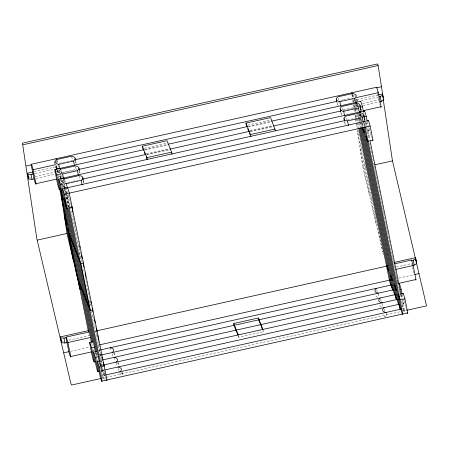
<?xml version="1.0" encoding="UTF-8"?>
<svg xmlns="http://www.w3.org/2000/svg" width="449" height="449" viewBox="0 0 449 449"><rect width="100%" height="100%" fill="white"/><g stroke="black" fill="none" stroke-linecap="round" stroke-linejoin="round"><path stroke-width="0.34" stroke-dasharray="2.25 1.68" d="M59.257 163.29L72.923 160.242M340.78 100.492L342.828 100.037M343.513 99.88L351.713 98.05M34.09 171.714L55.609 166.916M356.192 99.863L352.83 100.615L353.026 101.94M356.865 99.717L377.71 95.065M144.163 148.249L167.488 143.046M247.719 125.148L270.377 120.096M35.117 173.538L53.599 169.419M361.108 100.823L378.221 97.006M144.539 149.517L167.774 144.337M248.404 126.349L270.955 121.32M145.117 149.96L167.668 144.932M248.297 126.944L271.533 121.763M28.349 178.09L31.043 177.49M35.073 176.592L54.576 172.242M55.249 172.09L57.938 171.49L58.437 172.747M357.847 104.589L353.812 105.493L354.564 107.378M362.551 103.539L378.692 99.942M36.032 178.433L54.688 174.268M61.423 172.77L77.138 169.262M146.155 153.867L168.701 148.838M250.014 130.698L272.565 125.669M342.946 109.971L358.667 106.464M363.224 105.448L379.888 101.732M63.096 172.938L76.762 169.89M146.458 154.344L169.009 149.315M250.323 131.175L272.874 126.147M343.255 110.448L347.352 109.534M348.037 109.382L356.237 107.552M147.042 154.787L168.903 149.91M250.216 131.77L273.452 126.59M61.294 183.304L62.529 183.029M362.719 116.067L358.403 117.026A12.651 0.73 77.4 0 0 358.684 118.081M67.619 182.434L72.401 181.368M73.086 181.216L78.553 179.998M347.094 120.096L360.76 117.049M65.139 192.952L66.368 192.677L65.621 188.967M66.441 197.914L68.287 197.498A12.651 0.73 77.4 0 1 66.918 194.692M367.243 130.816L369.095 130.401L368.556 127.735M66.334 198.509L68.186 198.099M367.142 131.411L368.988 130.996M66.508 203.15L70.207 202.325M367.933 135.912L371.014 135.228L370.206 131.226M67.788 206.366L70.875 205.681M375.555 216.3L382.75 252.018L362.876 167.483L365.57 166.882M94.784 331.267L96.148 330.964M61.996 341.622L63.343 341.319M68.725 340.118L89.57 335.47M396.198 267.071L411.666 263.619M70.639 351.292L89.508 347.088M97.607 345.281L98.971 344.972M398.706 278.116L414.259 274.642M98.786 350.271L100.206 349.951M98.735 350.854L100.105 350.546M99.729 354.94L101.07 354.637M99.975 355.827L101.339 355.524M101.076 360.811L102.305 360.536M100.969 361.406L102.204 361.131M99.785 365.172L102.866 364.481M102.894 364.74L100.206 365.34L99.397 361.333M99.953 365.767L102.529 365.194M238.239 335.981L238.745 337.25L263.4 331.749L263.165 330.582M100.481 369.723A12.651 4.266 -11.4 0 0 102.125 370.161L104.146 369.712M101.255 370.728L103.107 370.318A12.651 0.73 77.4 0 0 104.92 375.734M402.057 303.631L403.909 303.221L403.37 300.549M101.148 371.323L103.001 370.913M401.956 304.226L403.803 303.816M100.093 376.24L105.027 375.139A12.651 4.266 -11.4 0 0 104.656 379.237M402.747 308.732L405.829 308.042L405.559 306.706M102.288 378.187L400.553 311.657M403.292 311.045L406.025 310.433M353.582 102.501L352.83 100.615L353.195 102.445M262.895 330.481L263.4 331.749M79.069 252.265L81.886 259.337M89.244 300.897L91.04 305.404M383.07 253.359L383.384 254.701M377.065 91.203L377.469 93.207M377.603 93.869L379.22 101.878A12.651 0.73 77.4 0 0 379.5 102.933M411.885 264.018L412.289 266.021M412.423 266.689L414.034 274.693M369.533 127.886L370.071 130.558M404.353 300.701L405.425 306.044M367.344 121.73L368.421 127.067M402.164 294.544L403.236 299.881M366.502 122.24L367.175 125.58M401.316 295.055L401.99 298.394M366.782 124.626L369.83 139.734M401.103 294.965L402.074 299.775M402.209 300.46L404.426 311.449M363.505 112.076L363.774 113.412M397.247 279.559L397.651 281.557M397.786 282.225L398.184 284.228M365.419 122.543L366.39 127.353M366.524 128.044L368.876 139.718M369.572 143.152L371.783 154.142M371.924 154.826L373.445 162.386M373.585 163.071L374 165.131M374.135 165.821L374.55 167.881M374.691 168.566L375.106 170.626M375.241 171.316L375.656 173.376M375.796 174.06L376.211 176.12M376.352 176.811L376.767 178.87M376.902 179.555L377.317 181.615M377.457 182.305L381.886 204.284M382.026 204.969L382.441 207.028M382.576 207.719L382.991 209.778M383.132 210.463L383.547 212.529M383.682 213.213L385.208 220.768M385.343 221.452L385.758 223.518M385.899 224.203L386.314 226.262M386.454 226.953L386.87 229.012M387.004 229.697L387.42 231.757M387.56 232.447L391.988 254.426M392.123 255.111L392.538 257.17M392.679 257.861L393.094 259.92M393.234 260.605L393.65 262.665M393.784 263.355L394.2 265.415M394.34 266.1L394.755 268.16M394.896 268.85L395.305 270.91M395.446 271.594L395.861 273.66M396.001 274.345L396.967 279.155M397.107 279.839L397.522 281.899M397.662 282.584L400.845 298.383M401.395 301.133L403.443 311.297A12.651 4.266 -11.4 0 0 403.101 310.439M363.359 117.032L362.944 114.972A12.651 4.266 -11.4 0 1 362.904 115.449M361.855 114.27L362.27 116.33M360.906 114.254L361.456 117.004M362.702 123.183L363.393 126.618M360.665 114.153L361.204 116.824M361.742 119.49L363.14 126.422M358.016 104.623L358.431 106.682M359.952 114.237L360.783 118.356M360.923 119.047L361.613 122.482M361.754 123.166L362.444 126.601M359.688 114.001L362.326 127.089M355.816 98.421L356.371 101.171M357.062 104.606L357.617 107.35M359.004 114.22L359.829 118.34M359.969 119.03L360.659 122.465M360.8 123.149L361.49 126.584M356.826 104.505L357.365 107.171M357.769 109.174L358.055 110.589M358.706 113.844L360.322 121.853M360.407 122.263L361.372 127.073M355.849 104.348L356.411 107.137M356.545 107.822L357.376 111.947M357.864 114.36L359.312 121.561M359.453 122.246L360.558 127.74M352.852 94.189L353.526 97.523M353.93 99.526L354.21 100.941M354.867 104.196L356.427 111.93M356.977 114.675L358.639 122.919M358.779 123.604L359.61 127.724M352.01 94.7L352.847 98.859M352.987 99.549L353.537 102.293M354.025 104.707L355.529 112.188M356.085 114.938L358.656 127.712M355.215 115.331L355.771 118.076M355.905 118.766L356.601 122.201M356.736 122.886L357.707 127.696M358.257 130.44L359.784 137.995M359.918 138.685L364.762 162.723M364.902 163.408L365.318 165.473M365.458 166.158L365.873 168.218M366.008 168.903L371.542 196.381M371.682 197.066L372.098 199.126M372.238 199.816L374.314 210.115M374.449 210.806L374.864 212.865M375.005 213.55L375.42 215.61M376.127 223.838L357.309 130.423L362.876 167.483M360.092 148.95L369.505 195.657M386.241 313.11L386.909 316.444M345.87 117.453L346.274 119.456M384.451 308.951L384.855 310.955M382.396 303.462L383.07 306.796M342.031 107.805L342.435 109.809M380.612 299.303L381.016 301.307M344.669 121.971L344.939 123.307M378.558 293.809L379.231 297.148M338.192 98.157L338.597 100.155M376.773 289.656L377.177 291.654M340.83 112.323L341.1 113.659M336.991 102.675L337.261 104.005M238.509 336.082L238.745 337.25M83.514 181.16L83.783 182.496M121.96 371.996L122.364 373.995M79.675 171.512L79.944 172.848M118.121 362.343L118.525 364.347M119.95 372.507L120.624 375.847M79.451 176.188L80.124 179.521M118.166 368.354L118.704 371.02M75.836 161.864L76.106 163.2M114.282 352.695L114.686 354.699M116.111 362.859L116.785 366.199M75.612 166.534L76.285 169.874M114.057 357.37L114.865 361.372M112.407 353.879L112.946 356.545M71.773 156.886L72.446 160.226M110.218 347.717L111.026 351.724M68.63 194.496L70.706 204.8M72.227 212.355L72.923 215.789M73.058 216.474L73.473 218.534M73.614 219.224L74.029 221.284M74.164 221.969L74.579 224.029M74.719 224.719L80.809 254.942M81.639 259.062L81.914 260.437M83.716 269.366L84.131 271.426M85.237 276.921L91.461 307.829M92.707 314.008L93.123 316.074M93.263 316.758L93.678 318.818M94.924 325.003L95.474 327.748M96.445 332.557L97.136 335.992M98.107 340.797L101.014 355.221M101.148 355.911L101.564 357.971M101.704 358.656L102.119 360.715M103.915 369.645L104.353 371.806M104.471 372.395L104.892 374.477M105.296 376.475L105.829 379.147M64.796 180.15L65.195 182.154M66.272 187.491L81.241 261.789M91.203 311.247L104.045 374.988A12.651 4.266 -11.4 0 0 104.325 379.371M64.622 184L65.026 186.004M66.452 193.087L69.219 206.826M100.632 362.747L101.182 365.492A12.651 4.266 -11.4 0 0 100.593 366.014M101.586 367.495L102.125 370.161M65.779 190.831L66.194 192.89M66.334 193.575L69.101 207.315M100.374 362.545L103.416 377.66M60.952 170.502L61.491 173.174M62.029 175.84L62.316 177.276M64.673 188.95L68.27 206.809M64.549 189.439L65.245 192.874M65.38 193.558L68.147 207.298M99.425 362.528L100.116 365.963M100.25 366.653L101.496 372.833A12.651 4.266 -11.4 0 1 103.107 370.318A12.651 0.73 77.4 0 1 101.738 367.512M101.631 373.501L102.439 377.502M60.783 174.352L61.317 177.024M61.782 179.319L62.332 182.064M61.94 181.183L62.355 183.243M62.495 183.927L63.326 188.047M96.395 352.212L97.085 355.647M56.978 160.186L57.517 162.858M58.056 165.524L58.342 166.938M60.828 179.303L61.94 184.797M62.074 185.482L62.63 188.232M95.693 352.353L96.367 355.687M60.71 179.791L61.401 183.226M61.541 183.91L62.372 188.03M95.446 352.196L96.277 356.315M96.412 357L97.242 361.125M57.708 168.504L58.421 172.046M58.101 171.529L58.376 172.904M57.691 170.272L57.938 171.49M56.871 170.143L58.533 178.382M91.742 343.232L92.298 345.977M92.848 348.727L93.403 351.472M54.262 161.881L55.508 168.061M88.992 334.286L89.267 335.661M90.097 339.781L90.378 341.156M351.937 94.683L352.628 99.296M353.526 105.262L354.525 111.896M355.041 115.326L356.276 123.559M356.383 124.25L357.101 129.054M56.176 161.427L56.484 163.481M57.517 170.345L57.927 173.089M58.342 175.834L58.651 177.894M380.022 104.757A12.651 0.73 77.4 0 1 379.77 103.893M352.622 94.565A12.651 0.73 77.4 0 1 353.374 97.136M355.81 111.627A12.651 0.73 77.4 0 1 355.114 109.393M56.748 160.568A12.651 0.73 77.4 0 1 57.236 162.173M386.168 316.921A12.651 4.266 -11.4 0 1 383.564 314.334M402.405 306.179A12.651 4.266 -11.4 0 1 402.461 307.099M401.782 305.387A12.651 4.266 -11.4 0 1 402.164 305.763M381.56 307.026A12.651 4.266 -11.4 0 1 379.905 304.192M377.721 297.378A12.651 4.266 -11.4 0 1 376.066 294.538M113.445 353.122A12.651 4.266 -11.4 0 1 114.136 356.175M97.411 360.317A12.651 4.266 -11.4 0 1 96.642 360.076M101.182 365.492A12.651 4.266 -11.4 0 1 100.307 365.301M103.107 370.318A12.651 4.266 -11.4 0 1 100.301 369.246M117.284 362.77A12.651 4.266 -11.4 0 1 117.975 365.823M105.027 375.139A12.651 4.266 -11.4 0 1 101.597 373.282M121.64 372.76A12.651 4.266 -11.4 0 1 121.814 375.471M99.729 354.289A12.651 0.73 77.4 0 1 100.284 356.304M64.662 180.61A12.651 0.73 77.4 0 1 65.184 182.434M60.823 170.962A12.651 0.73 77.4 0 1 61.345 172.786M74.865 161.623A12.651 4.266 -11.4 0 1 76.061 163.672M60.57 174.88A12.651 4.266 -11.4 0 1 61.036 174.364M78.704 171.271A12.651 4.266 -11.4 0 1 79.905 173.32M64.409 184.528A12.651 4.266 -11.4 0 1 64.875 184.011M83.059 181.261A12.651 4.266 -11.4 0 1 83.744 182.968M345.663 124.547A12.651 4.266 -11.4 0 1 345.954 121.314M362.983 117.93A12.651 4.266 -11.4 0 1 363.628 118.222M341.824 114.893A12.651 4.266 -11.4 0 1 342.11 111.661M338.495 105.582A12.651 4.266 -11.4 0 1 338.271 102.013M355.945 98.926A12.651 4.266 -11.4 0 1 356.461 99.263M371.564 137.242A12.651 0.73 77.4 0 1 371.295 136.283M369.095 130.401A12.651 0.73 77.4 0 1 367.725 127.595M360.3 113.866A12.651 0.73 77.4 0 1 361.058 116.437M359.834 121.774A12.651 0.73 77.4 0 1 359.206 119.905M356.697 104.965A12.651 0.73 77.4 0 1 357.213 106.783M406.379 310.063A12.651 0.73 77.4 0 1 406.109 309.097M403.909 303.221A12.651 0.73 77.4 0 1 402.54 300.409M400.07 293.567A12.651 0.73 77.4 0 1 399.582 293.494M395.659 274.446A12.651 0.73 77.4 0 1 395.816 274.81M396.445 276.679A12.651 0.73 77.4 0 1 396.961 278.503M93.779 350.579A12.651 4.266 -11.4 0 1 93.139 350.287M54.363 162.33A12.651 4.266 -11.4 0 1 54.486 160.916M355.165 95.227A12.651 4.266 -11.4 0 1 355.036 96.642M96.855 355.765A12.651 0.73 77.4 0 1 95.974 353.037M353.694 97.652A12.651 0.73 77.4 0 1 353.863 97.68M97.624 360.227A12.651 4.266 -11.4 0 1 96.462 359.598M58.443 172.394A12.651 4.266 -11.4 0 1 58.325 170.564M359.105 105.324A12.651 4.266 -11.4 0 1 358.88 106.29M100.98 366.002A12.651 0.73 77.4 0 1 99.818 362.685M62.282 182.041A12.651 4.266 -11.4 0 1 62.164 180.212M364.902 122.751A12.651 4.266 -11.4 0 1 366.558 125.591M403.185 309.877A12.651 4.266 -11.4 0 1 404.195 312.42M67.019 192.408A12.651 4.266 -11.4 0 1 66.334 189.355"/><path stroke-width="0.67" d="M378.905 96.855L380.275 96.546L382.789 94.958L378.137 65.554L377.497 63.943L22.45 143.141L36.779 238.475L70.863 383.446L71.503 385.057L100.918 378.496M379.888 101.732L381.257 101.423L383.772 99.835L382.789 94.958M415.622 279.806A12.651 0.73 77.4 0 0 415.954 279.519L413.131 265.505A12.651 0.73 77.4 0 0 411.211 260.684L413.248 260.229L415.768 258.641L415.392 257.692L394.548 262.345M412.861 265.41L414.231 265.106L416.751 263.512L415.768 258.641M23.09 144.752L378.137 65.554M31.312 164.272L376.498 87.269M26.278 165.967L31.66 164.766M376.621 87.819L381.324 86.769M74.972 159.782L336.683 101.407M56.608 179.095L35.954 183.703A12.651 0.73 77.4 0 1 34.034 178.876L31.211 164.867A12.651 0.73 77.4 0 1 33.131 169.688L55.788 164.637M356.326 97.596L378.316 92.69L381.139 106.705A12.651 0.73 77.4 0 1 380.808 106.991M73.557 161.045A12.651 4.266 -11.4 0 0 71.638 156.218L56.843 159.518A12.651 4.266 -11.4 0 0 58.763 164.345L73.557 161.045L74.5 165.715M354.637 98.348A12.651 4.266 -11.4 0 0 352.718 93.521L337.923 96.821A12.651 4.266 -11.4 0 0 339.842 101.642L354.637 98.348L355.445 102.35M142.833 148.546L142.361 146.211L167.017 140.711L171.563 152.127L172.034 154.467M246.894 126.713L245.917 123.11L270.573 117.61L275.473 130.782M34.051 178.876L31.997 179.331L28.725 179.033L27.367 173.213L32.749 172.012M378.384 94.913L382.413 94.015L383.031 97.063M27.367 173.213L27.743 174.156L31.015 174.459L33.754 173.847M54.879 169.52L143.86 149.674M168.454 144.185L247.034 126.657M271.634 121.168L360.614 101.322M78.811 169.436L145.779 154.495M169.694 149.163L248.959 131.478M273.553 125.995L341.206 110.903M60.75 188.675L59.515 188.95A12.651 0.73 77.4 0 1 57.595 184.129L54.772 170.115A12.651 0.73 77.4 0 1 56.692 174.942L59.779 174.251M360.581 107.154L362.427 106.739L363.37 111.414M77.396 170.693A12.651 4.266 -11.4 0 0 75.477 165.866L60.682 169.166A12.651 4.266 -11.4 0 0 62.607 173.993L77.396 170.693L78.339 175.363M358.476 107.996A12.651 4.266 -11.4 0 0 356.557 103.169L341.762 106.469A12.651 4.266 -11.4 0 0 343.681 111.296L358.476 107.996L359.419 112.665M142.361 146.211L146.907 157.627L171.563 152.127M245.917 123.11L250.463 134.532L275.119 129.031M363.146 110.718L381.139 106.705M58.718 179.168L364.453 110.97M82.655 179.084L344.361 120.708M64.589 198.323L63.36 198.598A12.651 0.73 77.4 0 1 61.44 193.777L58.617 179.763A12.651 0.73 77.4 0 1 60.536 184.59L63.618 183.899M363.802 116.942L366.272 116.392L367.209 121.062M81.241 180.341A12.651 4.266 -11.4 0 0 79.316 175.52L64.527 178.82A12.651 4.266 -11.4 0 0 66.446 183.641L81.241 180.341L82.178 185.016M362.321 117.644A12.651 4.266 -11.4 0 0 360.395 112.817L345.607 116.117A12.651 4.266 -11.4 0 0 347.526 120.944L362.321 117.644L363.123 121.645M62.557 188.816L368.292 120.618M71.7 206.08L72.126 207.152L67.198 208.252A12.651 0.73 77.4 0 1 65.279 203.425L62.456 189.416A12.651 0.73 77.4 0 1 64.375 194.237L370.111 126.04L372.934 140.049A12.651 0.73 77.4 0 1 372.603 140.341M372.934 140.049L368 141.149A12.651 0.73 77.4 0 1 366.081 136.328M37.419 240.08L67.008 233.48L61.434 196.421L62.125 199.856M374.982 164.783L392.465 160.882L383.244 99.532M92.32 308.62L92.831 309.905L90.367 310.455L77.565 278.29L68.153 231.583L80.955 263.748L83.419 263.198L82.908 261.913M67.024 342.553L64.97 343.014L61.704 342.71L60.346 336.896L88.588 330.593M66.132 337.087L88.784 332.03M386.656 265.589L387.992 265.292M394.654 263.804L411.318 260.089M60.346 336.896L60.716 337.839L63.988 338.136L66.042 337.676A12.651 0.73 77.4 0 1 67.945 342.508L70.768 356.517L92.09 351.763M96.832 330.812L386.555 266.184A12.651 0.73 77.4 0 1 388.475 271.005M67.945 342.508L90.603 337.452M395.805 269.372L413.131 265.505M89.693 342.334L92.775 341.65M63.915 352.796L68.624 351.741M99.656 344.821L390.72 279.895M414.932 274.496L418.968 273.593M95.564 361.496L94.335 361.771A12.651 0.73 77.4 0 1 92.415 356.944L89.592 342.929A12.651 0.73 77.4 0 1 91.512 347.756L94.593 347.066M100.806 349.816L391.298 285.02A12.651 4.266 -11.4 0 1 392.173 285.216M398.628 283.386L415.954 279.519M93.532 351.988L96.619 351.298M237.987 335.347L234.198 325.828L233.727 323.493L258.383 317.993L262.929 329.414M101.379 354.946L393.217 289.846A12.651 4.266 -11.4 0 1 394.093 290.037M99.409 371.143L98.174 371.418A12.651 0.73 77.4 0 1 96.254 366.592L93.431 352.583A12.651 0.73 77.4 0 1 95.351 357.404L98.432 356.719M399.851 289.482L401.086 289.207L402.029 293.876M102.625 359.918L395.137 294.667A12.651 4.266 -11.4 0 1 396.012 294.864M97.377 361.636L100.458 360.945M400.643 293.988L403.112 293.438M103.203 365.043L398.291 299.219M403.006 294.033A12.651 0.73 77.4 0 1 404.925 298.854L407.748 312.869L102.013 381.066A12.651 0.73 77.4 0 1 100.093 376.24L97.27 362.231A12.651 0.73 77.4 0 1 99.19 367.052L104.123 365.952A12.651 0.73 77.4 0 0 103.567 363.937M404.925 298.854L399.997 299.954A12.651 0.73 77.4 0 0 398.072 295.133M105.122 369.869L398.976 304.321A12.651 4.266 -11.4 0 1 399.857 304.512M105.695 374.994L400.895 309.142A12.651 4.266 -11.4 0 1 401.776 309.339M406.71 310.281L426.55 305.859L392.465 160.882M383.395 98.892L383.772 99.835M416.751 263.512L415.392 257.692M247.652 128.616L248.914 131.793M249.419 133.061L250.177 134.964M262.643 329.847L258.854 320.328L258.383 317.993M233.727 323.493L238.273 334.915M143.085 149.18L143.59 150.449M144.348 152.351L145.358 154.888M146.116 156.791L147.126 159.328M103.483 364.347L104.123 365.952M67.008 233.48L80.096 289.167L79.007 283.656M380.275 96.546L381.257 101.423M413.248 260.229L414.231 265.106M370.105 141.109L401.103 294.965M363.926 115.129L364.863 119.799M360.081 105.476L361.024 110.151M364.201 126.983L400.895 309.142A12.651 0.73 77.4 0 0 402.815 313.969L365.177 127.14A12.651 0.73 77.4 0 0 363.263 121.976M363.275 127.106L399.919 308.991A12.651 4.266 -11.4 0 1 400.794 309.181M361.512 127.757L395.945 298.675M360.558 127.74L393.217 289.846A12.651 0.73 77.4 0 0 394.935 295.178M359.75 128.414L391.971 288.353M358.717 128.004L389.378 280.193A12.651 0.73 77.4 0 0 390.967 285.306M347.526 120.944L348.463 125.613M343.681 111.296L344.49 115.298M343.996 118.637L344.535 121.303M339.842 101.642L340.785 106.318M340.157 108.984L340.696 111.655M336.318 99.336L336.857 102.007M250.463 134.532L250.929 136.866M146.907 157.627L147.261 159.378M82.846 177.826L83.385 180.498M79.007 168.179L79.54 170.844M75.163 158.531L75.701 161.197M72.042 208.291L72.732 211.732M79.658 246.103L79.939 247.478M81.46 255.038L82.15 258.478M83.261 263.978L83.952 267.413M85.063 272.913L85.753 276.348M90.878 301.79L91.153 303.165M92.679 310.725L92.954 312.1M94.481 319.66L95.171 323.1M96.282 328.601L96.973 332.036M97.663 335.47L98.634 340.286M102.097 357.471L102.372 358.846M66.446 183.641L67.249 187.648M80.955 263.748L90.367 310.455M62.607 173.993L63.545 178.663M69.241 207.999L100.234 361.86M63.859 186.004L64.415 188.754M68.428 208.673L99.285 361.843M58.763 164.345L59.571 168.347M67.473 208.656L96.26 351.522M64.375 194.237L67.198 208.252M99.19 367.052L102.013 381.066M60.02 176.356L60.576 179.1M64.589 199.025L95.306 351.505M63.635 199.008L92.556 342.559M60.536 184.59L63.36 198.598M95.351 357.404L98.174 371.418M56.181 166.708L56.731 169.453M60.744 189.371L91.607 342.542M62.405 201.231L63.926 208.785M64.201 210.16L65.728 217.714M66.003 219.09L67.109 224.584M67.799 228.019L68.495 231.454M77.767 277.471L78.317 280.221M59.796 189.355L88.576 332.226M56.692 174.942L59.515 188.95M91.512 347.756L94.335 361.771M64.218 214.953L73.63 261.66M33.131 169.688L35.954 183.703M66.025 337.682L68.849 351.696A12.651 0.73 77.4 0 0 70.768 356.517M31.015 174.459L31.997 179.331M63.988 338.136L64.97 343.014M27.743 174.156L28.725 179.033M60.716 337.839L61.704 342.71M382.728 96.086L382.935 97.461M61.126 194.366L61.333 195.736M391.298 285.356A12.651 0.73 77.4 0 0 391.298 285.02A12.651 0.73 77.4 0 0 393.015 290.357M389.378 280.193A12.651 4.266 -11.4 0 1 391.023 280.636M103.085 362.332A12.651 0.73 77.4 0 1 103.321 363.078M72.126 207.152A12.651 0.73 77.4 0 1 72.093 207.691M376.397 87.864A12.651 0.73 77.4 0 1 378.316 92.69M351.741 93.027A12.651 0.73 77.4 0 1 352.414 93.942M55.867 159.025A12.651 0.73 77.4 0 1 56.54 159.939M393.217 289.846A12.651 0.73 77.4 0 1 393.217 290.183M398.645 304.607A12.651 0.73 77.4 0 1 397.056 299.494L362.461 127.774A12.651 0.73 77.4 0 0 364.161 131.501M398.976 304.658A12.651 0.73 77.4 0 0 398.976 304.321A12.651 0.73 77.4 0 0 400.693 309.653M400.895 309.142A12.651 0.73 77.4 0 1 400.862 309.681M386.106 312.442A12.651 4.266 -11.4 0 1 384.181 307.616M396.08 299.337A12.651 4.266 -11.4 0 1 396.955 299.534M396.725 299.78A12.651 0.73 77.4 0 1 395.137 294.667M397.056 299.831A12.651 0.73 77.4 0 0 397.056 299.494A12.651 4.266 -11.4 0 1 397.937 299.685M382.262 302.794A12.651 4.266 -11.4 0 1 380.342 297.968M392.241 289.689A12.651 4.266 -11.4 0 1 393.116 289.886M378.423 293.146A12.651 4.266 -11.4 0 1 376.503 288.32M110.218 347.717A12.651 4.266 -11.4 0 1 112.138 352.544M114.057 357.37A12.651 4.266 -11.4 0 1 115.977 362.191M117.896 367.018A12.651 4.266 -11.4 0 1 119.816 371.839M106.615 380.252A12.651 0.73 77.4 0 0 106.946 379.966L69.303 193.137A12.651 0.73 77.4 0 0 67.389 187.974M63.55 178.326A12.651 0.73 77.4 0 1 64.218 179.241M59.706 168.678A12.651 0.73 77.4 0 1 60.379 169.587M58.83 168.818A12.651 4.266 -11.4 0 1 56.406 165.737M62.669 178.472A12.651 4.266 -11.4 0 1 60.059 175.885M66.508 188.12A12.651 4.266 -11.4 0 1 63.904 185.532M364.521 118.94A12.651 4.266 -11.4 0 1 363.853 121.791M360.3 108.911A12.651 4.266 -11.4 0 1 360.014 112.143M356.843 99.639A12.651 4.266 -11.4 0 1 356.169 102.495M368.191 120.876A12.651 0.73 77.4 0 1 370.111 126.04M364.352 111.229A12.651 0.73 77.4 0 1 366.272 116.392M359.419 112.329A12.651 0.73 77.4 0 1 360.092 113.238M360.513 101.575A12.651 0.73 77.4 0 1 362.427 106.739M355.58 102.675A12.651 0.73 77.4 0 1 356.253 103.59M407.748 312.869A12.651 0.73 77.4 0 1 407.417 313.155M394.233 285.48A12.651 0.73 77.4 0 1 396.153 290.307M399.167 284.043A12.651 0.73 77.4 0 1 401.086 289.207M390.394 275.832A12.651 0.73 77.4 0 1 392.314 280.659"/></g></svg>
